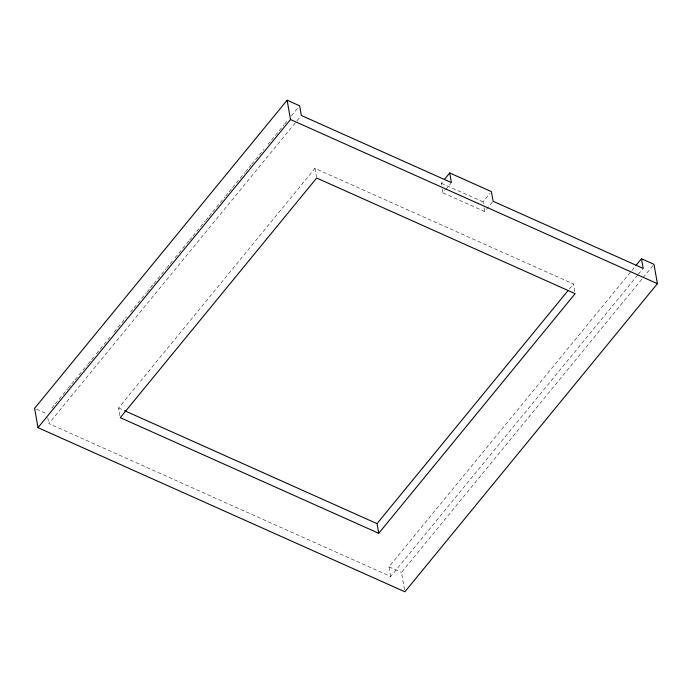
<?xml version="1.0" encoding="UTF-8"?>
<svg xmlns="http://www.w3.org/2000/svg" width="692" height="692" viewBox="0 0 692 692"><rect width="100%" height="100%" fill="white"/><g stroke="black" fill="none" stroke-linecap="round" stroke-linejoin="round"><path stroke-width="0.52" stroke-dasharray="3.46 2.59" d="M51.9 408.072L54.633 404.733M55.317 403.903L67.634 388.869M68.318 388.039L71.06 384.7M71.743 383.861L74.476 380.522M75.169 379.683L87.486 364.658M88.169 363.819L90.903 360.48M91.586 359.65L93.645 357.141M96.378 353.802L107.329 340.438M108.013 339.608L110.063 337.099M114.171 332.091L126.489 317.066M130.598 312.049L133.331 308.71M134.014 307.879L146.332 292.846M147.024 292.015L149.757 288.676M150.441 287.837L153.183 284.498M153.866 283.659L166.184 268.634M166.867 267.795L169.601 264.456M170.284 263.626L172.343 261.118M175.076 257.779L186.027 244.414M186.71 243.584L188.76 241.075M189.452 240.245L192.186 236.906M192.869 236.067L205.187 221.033M205.87 220.203L208.612 216.864M209.295 216.025L212.029 212.686M212.712 211.856L225.038 196.822M225.722 195.992L228.455 192.644M229.138 191.814L231.881 188.475M232.564 187.636L244.882 172.611M245.565 171.772L248.298 168.433M248.982 167.594L251.04 165.094M251.724 164.255L264.041 149.23M268.15 144.221L270.883 140.874M271.567 140.043L283.884 125.01M284.568 124.179L287.31 120.84M291.418 115.832L298.261 107.476M637.713 275.096L390.669 576.531L48.812 423.582L299.965 117.138M119.924 415.736L118.557 408.003L314.964 168.355L573.443 283.997L574.801 291.73M441.634 185.153L441.297 183.224L443.235 180.854M492.453 202.055L484.685 211.536L443.001 192.886L444.939 190.516M445.587 189.729L450.769 183.406M483.327 203.811L482.981 201.874L490.109 193.189M569.334 289.005L573.443 283.997M390.669 576.531L388.965 566.86L631.216 271.273M631.908 270.442L635.325 266.264M638.396 274.257L643.188 268.418M404.526 589.748L401.472 572.457L642.358 278.539M643.041 277.708L653.309 265.183M441.297 183.224L482.981 201.874M118.557 408.003L123.487 410.209M36.52 409.188L47.108 413.92M388.965 566.86L401.472 572.457M484.002 207.678L484.685 211.536M442.318 189.02L443.001 192.886M314.964 168.355L316.495 177.057M47.791 417.786L48.812 423.582"/><path stroke-width="1.04" d="M641.484 258.747L643.188 268.418L493.102 201.268L491.398 191.606L449.713 172.957L451.418 182.619L301.331 115.469L299.627 105.807L287.119 100.21L34.6 408.323L38.008 427.656L404.881 591.79L657.4 283.677L653.992 264.344L641.484 258.747L636.009 265.434M38.008 427.656L290.528 119.543L287.119 100.21M444.532 179.271L449.713 172.957M378.74 533.307L575.147 293.659L316.668 178.026L120.261 417.665L378.74 533.307L377.036 523.645L567.968 290.675M290.528 119.543L657.4 283.677M124.482 410.65L377.036 523.645"/></g></svg>
